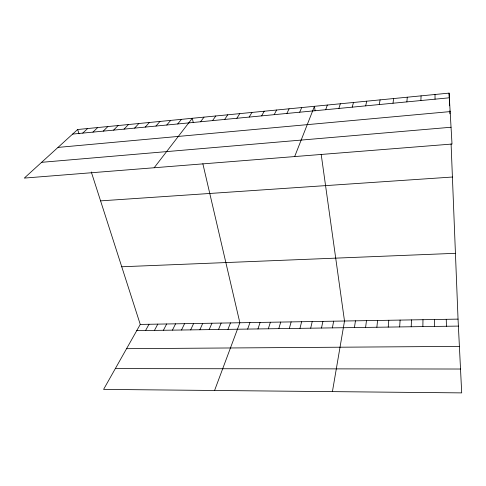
<?xml version="1.0" encoding="UTF-8"?>
<svg xmlns="http://www.w3.org/2000/svg" width="486" height="486" viewBox="0 0 486 486"><rect width="100%" height="100%" fill="white"/><g stroke="black" fill="none" stroke-linecap="round" stroke-linejoin="round"><path stroke-width="0.73" d="M422.856 326.598L422.984 319.703M411.211 326.762L411.49 319.897M420.888 100.547L421.076 95.857M399.662 326.926L400.1 320.086M388.217 327.09L388.794 320.274M406.873 101.896L407.28 97.212M376.863 327.248L377.586 320.462M365.6 327.406L366.468 320.645M393.004 103.232L393.63 98.549M354.434 327.564L355.448 320.827M332.418 391.625L344.507 321.009L321.179 154.287M379.268 104.551L380.107 99.873M332.375 327.88L333.663 321.191M321.483 328.032L322.904 321.374M365.672 105.863L366.717 101.185M310.682 328.19L312.231 321.55M299.959 328.342L301.642 321.726M352.216 107.157L353.462 102.485M289.334 328.487L291.138 321.902M278.788 328.639L280.72 322.078M338.888 108.445L340.34 103.773M268.327 328.785L270.38 322.248M257.951 328.937L260.125 322.418M325.693 109.715L327.339 105.043M247.653 329.083L249.95 322.589M214.575 390.477L239.859 322.759L202.85 163.715M227.952 329.362L230.473 322.917M294.668 156.565L314.466 106.306L315.092 110.784M218.524 329.496L221.154 323.068M209.174 329.623L211.908 323.226M299.692 112.217L301.721 107.558M199.886 329.757L202.723 323.378M190.67 329.891L193.61 323.53M286.88 113.451L289.091 108.791M181.521 330.018L184.559 323.682M172.433 330.146L175.574 323.828M163.418 330.273L166.649 323.98M274.195 114.672L276.589 110.018M154.463 330.401L157.792 324.126M145.569 330.529L148.995 324.271M261.632 115.881L264.202 111.233M91.295 171.971L140.26 324.417L103.591 389.395L461.7 392.888L458.043 319.12L451.093 143.838M249.19 117.083L251.93 112.436M236.864 118.268L239.774 113.627M224.654 119.447L227.734 114.805M212.564 120.607L215.808 115.978M200.584 121.761L203.992 117.132M154.159 167.755L192.28 118.28L193.264 122.515M177.706 123.966L181.412 119.349M166.789 125.017L170.635 120.4M155.963 126.056L159.955 121.451M145.235 127.095L149.36 122.49M134.598 128.116L138.856 123.517M124.052 129.13L128.444 124.538M113.59 130.139L118.116 125.552M103.226 131.141L107.874 126.554M92.941 132.131L97.716 127.551M82.748 133.109L87.65 128.535M77.657 129.513L24.3 178.089L452.01 144.044L449.082 93.112L77.657 129.513L79.03 133.79M72.639 134.081L449.356 97.801M58.004 147.41L450.145 111.598M41.626 162.318L451.044 127.241M100.578 200.87L452.411 177.032M121.743 266.765L455.437 253.315M140.26 324.417L458.043 319.12M136.742 330.65L458.389 326.094M126.567 348.687L459.392 346.384M115.322 368.607L460.515 369.026M449.082 93.112L449.258 97.583M449.319 99.071L449.586 105.772M449.787 110.887L449.902 113.809M446.257 319.314L446.44 326.264M435.006 94.491L435.049 99.18M434.569 319.509L434.599 326.428"/></g></svg>
